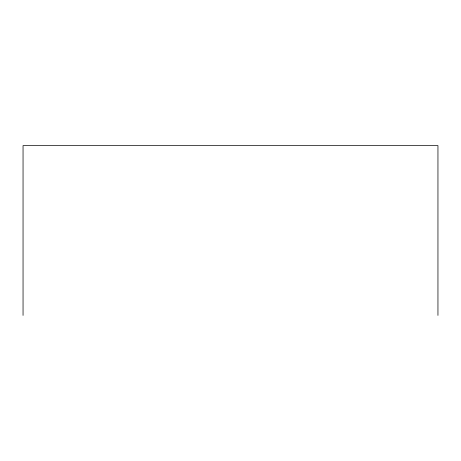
<?xml version="1.0" encoding="UTF-8"?>
<svg xmlns="http://www.w3.org/2000/svg" width="461" height="461" viewBox="0 0 461 461"><rect width="100%" height="100%" fill="white"/><g stroke="black" fill="none" stroke-linecap="round" stroke-linejoin="round"><path stroke-width="0.69" d="M437.95 315.399L437.95 145.601L23.05 145.601L23.05 315.399"/></g></svg>
